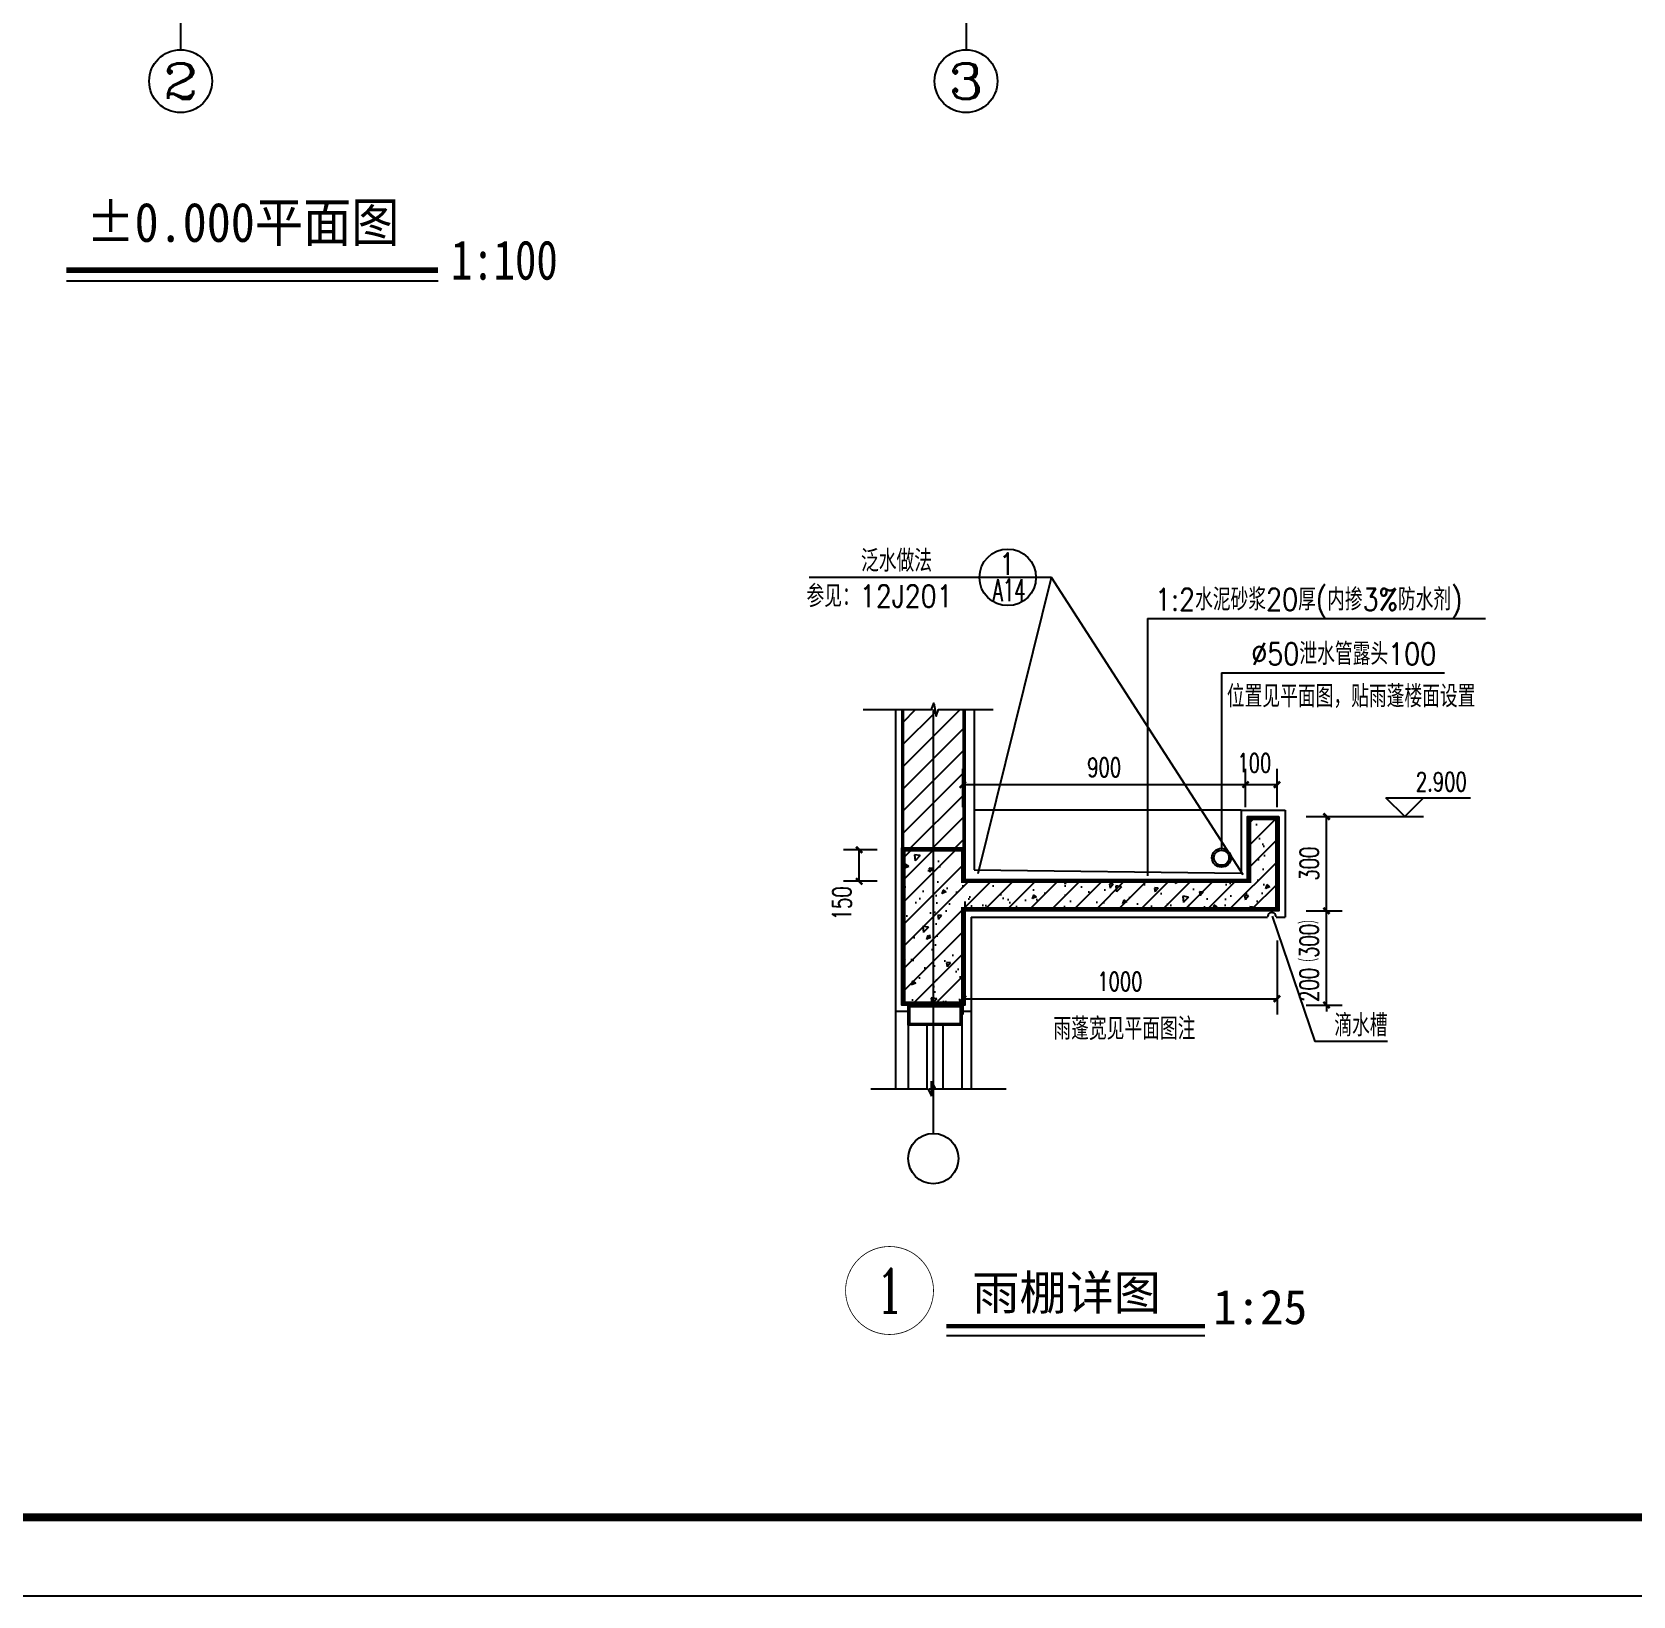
# Model space of a CAD drawing. Extents: x 4924227 to 5052693, y -485691 to -238224.
# Drawn here: x 4977291 to 4997675, y -422737 to -402831 of the extents above; entities that cross this region are included whole.
import ezdxf
from ezdxf.enums import TextEntityAlignment as Align

# ---------------------------------------------------------------- set-up
doc = ezdxf.new("R2010")
doc.units = 0
doc.header["$LTSCALE"] = 1000
doc.header["$MEASUREMENT"] = 0
doc.layers.get('0').update_dxf_attribs({"linetype": 'CONTINUOUS'})
doc.layers.get('Defpoints').update_dxf_attribs({"linetype": 'CONTINUOUS'})
for name, color, linetype in [('AXIS', 3, 'CONTINUOUS'), ('AXIS_TEXT', 7, 'CONTINUOUS'), ('DIM_ELEV', 3, 'CONTINUOUS'), ('DIM_IDEN', 3, 'CONTINUOUS'), ('DIM_SYMB', 3, 'CONTINUOUS'), ('DOTE', 252, 'CONTINUOUS'), ('PUB_DIM', 3, 'CONTINUOUS'), ('PUB_TEXT', 7, 'CONTINUOUS'), ('PUB_TITLE', 4, 'CONTINUOUS'), ('STAIR', 5, 'CONTINUOUS'), ('WALL', 2, 'CONTINUOUS'), ('WINDOW', 4, 'CONTINUOUS'), ('保温层', 84, 'CONTINUOUS'), ('图名', 15, 'CONTINUOUS'), ('填充', 251, 'CONTINUOUS'), ('大样', 13, 'CONTINUOUS'), ('文字', 11, 'CONTINUOUS'), ('粉刷层', 140, 'CONTINUOUS')]:
    doc.layers.add(name, color=color, linetype=linetype)
doc.styles.add('-宋体', font='', dxfattribs={"width": 0.8})
doc.styles.add('_TCH_AXIS', font='COMPLEX', dxfattribs={"bigfont": 'GBCBIG'})
doc.styles.add('_TCH_DIM', font='SIMPLEX', dxfattribs={"bigfont": 'GBCBIG'})
doc.styles.add('_TCH_DIM_T3', font='SIMPLEX', dxfattribs={"width": 0.705882, "bigfont": 'GBCBIG'})
doc.styles.add('_TCH_LABEL', font='COMPLEX', dxfattribs={"bigfont": 'GBCBIG'})
doc.styles.add('COMPLEX', font='COMPLEX')
doc.styles.add('HZ1', font='txt.shx', dxfattribs={"bigfont": 'hzdx.shx'})
doc.styles.add('宋体', font='', dxfattribs={"width": 0.7})
doc.styles.get('-宋体').set_extended_font_data('SimSun')
doc.styles.get('宋体').set_extended_font_data('SimSun')
doc.dimstyles.new('_TCH_ARCH&&100', dxfattribs={"dimtxt": 297.5, "dimasz": 100, "dimexe": 250, "dimexo": 300, "dimgap": 126.25, "dimtad": 1, "dimdec": 0, "dimzin": 0, "dimdsep": 46, "dimtxsty": '_TCH_DIM_T3', "dimblk": 'ARCHTICK', "dimcen": 0.09, "dimclrt": 7, "dimazin": 2, "dimtfac": 1, "dimtdec": 0, "dimtix": 1, "dimtmove": 2, "dimatfit": 3, "dimfxl": 0, "dimtolj": 1, "dimtzin": 0, "dimarcsym": 0})

# ---------------------------------------------------------------- blocks, each defined once
blk = doc.blocks.new('_AXISO')
blk.add_circle((0, 0), 0.5)
at = {"layer": 'AXIS_TEXT', "style": 'COMPLEX', "width": 1.041667}
blk.add_attdef('A', text='', height=0.56, dxfattribs=at).set_placement((-0.25, -0.28), (0.25, -0.28), align=Align.FIT)
blk = doc.blocks.new('_ArchTick')
at = {"color": 0, "linetype": 'ByBlock', "const_width": 0.4}
blk.add_lwpolyline([(-0.5, -0.5), (0.5, 0.5)], dxfattribs=at)
blk = doc.blocks.new('*D29')
at = {"layer": 'Defpoints', "color": 0, "transparency": 16777216}
for p in [(813, 5312), (1401, 5312), (1401, 4812)]:
    blk.add_point(p, dxfattribs=at)
at = {"layer": 'PUB_DIM', "color": 0, "lineweight": -2, "transparency": 16777216}
for p, q in [((1101, 5312), (563, 5312)), ((813, 4812), (813, 5312)), ((1101, 4812), (563, 4812))]:
    blk.add_line(p, q, dxfattribs=at)
at = {"layer": 'PUB_DIM', "color": 0, "lineweight": -2, "transparency": 16777216, "xscale": 100, "yscale": 100, "zscale": 100}
for p, rotation in [((813, 5312), 90), ((813, 4812), 270)]:
    blk.add_blockref('_ArchTick', p, dxfattribs=dict(at, rotation=rotation))
at = {"layer": 'PUB_DIM', "color": 7, "transparency": 16777216, "insert": (538, 4462), "char_height": 297.5, "attachment_point": 5, "rotation": 90, "style": '_TCH_DIM_T3'}
blk.add_mtext('\\A1;150', dxfattribs=at)
blk = doc.blocks.new('*D30')
at = {"layer": 'Defpoints', "color": 0, "transparency": 16777216}
for p in [(2463, 4170), (7463, 4170), (7463, 2943)]:
    blk.add_point(p, dxfattribs=at)
at = {"layer": 'PUB_DIM', "color": 0, "lineweight": -2, "transparency": 16777216}
for p, q in [((2463, 3870), (2463, 2693)), ((7463, 3870), (7463, 2693)), ((2463, 2943), (7463, 2943))]:
    blk.add_line(p, q, dxfattribs=at)
at = {"layer": 'PUB_DIM', "color": 0, "lineweight": -2, "transparency": 16777216, "xscale": 100, "yscale": 100, "zscale": 100, "rotation": 180}
blk.add_blockref('_ArchTick', (2463, 2943), dxfattribs=at)
at = {"layer": 'PUB_DIM', "color": 0, "lineweight": -2, "transparency": 16777216, "xscale": 100, "yscale": 100, "zscale": 100}
blk.add_blockref('_ArchTick', (7463, 2943), dxfattribs=at)
at = {"layer": 'PUB_DIM', "color": 7, "transparency": 16777216, "insert": (4963, 3218), "char_height": 297.5, "attachment_point": 5, "style": '_TCH_DIM_T3'}
blk.add_mtext('\\A1;1000', dxfattribs=at)
blk = doc.blocks.new('*D31')
at = {"layer": 'Defpoints', "color": 0, "transparency": 16777216}
for p in [(7463, 6350), (6963, 5691), (7463, 5691)]:
    blk.add_point(p, dxfattribs=at)
at = {"layer": 'PUB_DIM', "color": 0, "lineweight": -2, "transparency": 16777216}
for p, q in [((6963, 5991), (6963, 6600)), ((7463, 5991), (7463, 6600)), ((6963, 6350), (7463, 6350))]:
    blk.add_line(p, q, dxfattribs=at)
at = {"layer": 'PUB_DIM', "color": 0, "lineweight": -2, "transparency": 16777216, "xscale": 100, "yscale": 100, "zscale": 100, "rotation": 180}
blk.add_blockref('_ArchTick', (6963, 6350), dxfattribs=at)
at = {"layer": 'PUB_DIM', "color": 0, "lineweight": -2, "transparency": 16777216, "xscale": 100, "yscale": 100, "zscale": 100}
blk.add_blockref('_ArchTick', (7463, 6350), dxfattribs=at)
at = {"layer": 'PUB_DIM', "color": 7, "transparency": 16777216, "insert": (7102, 6695), "char_height": 297.5, "attachment_point": 5, "style": '_TCH_DIM_T3'}
blk.add_mtext('\\A1;100', dxfattribs=at)
blk = doc.blocks.new('*D32')
at = {"layer": 'Defpoints', "color": 0, "transparency": 16777216}
for p in [(6963, 6350), (2463, 5691), (6963, 5691)]:
    blk.add_point(p, dxfattribs=at)
at = {"layer": 'PUB_DIM', "color": 0, "lineweight": -2, "transparency": 16777216}
for p, q in [((2463, 5991), (2463, 6600)), ((6963, 5991), (6963, 6600)), ((2463, 6350), (6963, 6350))]:
    blk.add_line(p, q, dxfattribs=at)
at = {"layer": 'PUB_DIM', "color": 0, "lineweight": -2, "transparency": 16777216, "xscale": 100, "yscale": 100, "zscale": 100, "rotation": 180}
blk.add_blockref('_ArchTick', (2463, 6350), dxfattribs=at)
at = {"layer": 'PUB_DIM', "color": 0, "lineweight": -2, "transparency": 16777216, "xscale": 100, "yscale": 100, "zscale": 100}
blk.add_blockref('_ArchTick', (6963, 6350), dxfattribs=at)
at = {"layer": 'PUB_DIM', "color": 7, "transparency": 16777216, "insert": (4713, 6625), "char_height": 297.5, "attachment_point": 5, "style": '_TCH_DIM_T3'}
blk.add_mtext('\\A1;900 ', dxfattribs=at)
blk = doc.blocks.new('*D33')
at = {"layer": 'Defpoints', "color": 0, "transparency": 16777216}
for p in [(7629, 5842), (8251, 5842), (7629, 4342)]:
    blk.add_point(p, dxfattribs=at)
at = {"layer": 'PUB_DIM', "color": 0, "lineweight": -2, "transparency": 16777216}
for p, q in [((7929, 5842), (8501, 5842)), ((8251, 4342), (8251, 5842)), ((7929, 4342), (8501, 4342))]:
    blk.add_line(p, q, dxfattribs=at)
at = {"layer": 'PUB_DIM', "color": 0, "lineweight": -2, "transparency": 16777216, "xscale": 100, "yscale": 100, "zscale": 100}
for p, rotation in [((8251, 5842), 90), ((8251, 4342), 270)]:
    blk.add_blockref('_ArchTick', p, dxfattribs=dict(at, rotation=rotation))
at = {"layer": 'PUB_DIM', "color": 7, "transparency": 16777216, "insert": (7976, 5092), "char_height": 297.5, "attachment_point": 5, "rotation": 90, "style": '_TCH_DIM_T3'}
blk.add_mtext('\\A1;300', dxfattribs=at)
blk = doc.blocks.new('*D34')
at = {"layer": 'Defpoints', "color": 0, "transparency": 16777216}
for p in [(7629, 4342), (8251, 4342), (7629, 2843)]:
    blk.add_point(p, dxfattribs=at)
at = {"layer": 'PUB_DIM', "color": 0, "lineweight": -2, "transparency": 16777216}
for p, q in [((7929, 4342), (8501, 4342)), ((8251, 4342), (8251, 4442)), ((8251, 2843), (8251, 4342)), ((7929, 2843), (8501, 2843)), ((8251, 2843), (8251, 2743))]:
    blk.add_line(p, q, dxfattribs=at)
at = {"layer": 'PUB_DIM', "color": 0, "lineweight": -2, "transparency": 16777216, "xscale": 100, "yscale": 100, "zscale": 100}
for p, rotation in [((8251, 4342), 270), ((8251, 2843), 90)]:
    blk.add_blockref('_ArchTick', p, dxfattribs=dict(at, rotation=rotation))
at = {"layer": 'PUB_DIM', "color": 7, "transparency": 16777216, "insert": (7976, 3593), "char_height": 297.5, "attachment_point": 5, "rotation": 90, "style": '_TCH_DIM_T3'}
blk.add_mtext('\\A1;200（300）', dxfattribs=at)
blk = doc.blocks.new('A$C22028350')
at = {"layer": '填充'}
h = blk.add_hatch(dxfattribs=at)
h.set_pattern_fill('普通砖', color=256, scale=100, style=0)
h.set_pattern_definition([(45, (-4972618.72, 419119.77), (-176.776766, 176.776766), [])])
h.paths.add_polyline_path([(2473, 7543.1), (2075.2, 7543.1), (2038, 7438.1), (2001, 7648.1), (1962.7, 7543.1), (1513, 7543.1), (1513, 5342.4), (2473, 5342.4)])
h = blk.add_hatch(dxfattribs=at)
h.set_pattern_fill('钢筋混凝土', color=256, scale=100, angle=180, style=0)
h.set_pattern_definition([(225, (-170486.26, -48861.3), (176.7767, -176.7767), []), (230, (-170486.26, -48861.3), (-717.2602, 62.7521), [75, -825]), (175, (-170486.26, -48861.3), (138.7513, -752.192), [60, -660]), (280.4514, (-170546, -48856.1), (-578.5094, -689.4395), [63.7402, -701.142]), (226.1842, (-170486.3, -49061.3), (-1067.241, 165.519), [112.5, -1237.5]), (276.6356, (-170575.2, -49047.5), (-934.6627, -974.118), [95.61, -1051.713]), (171.1842, (-170486.3, -49061.3), (-934.662, -974.1186), [90, -990]), (201, (-170586.26, -49011.3), (-596.907, 402.6189), [75, -825]), (146, (-170586.26, -49011.3), (-243.3153, -725.15), [60, -660]), (251.4514, (-170636, -48977.75), (-840.2226, -322.5305), [63.7402, -701.142]), (217.5, (-170486.26, -48861.3), (-12.15986, -332.89385), [0, -652, 0, -670, 0, -662.5]), (187.5, (-170486.26, -48861.3), (-263.06954, -394.4117), [0, -382, 0, -637, 0, -252.5]), (147.5, (-170263.26, -48861.3), (-533.82244, 22.55487), [0, -250, 0, -780, 0, -1035]), (137.5, (-170163.26, -48861.3), (-583.1862, -100.105), [0, -325, 0, -518, 0, -735])])
h.paths.add_polyline_path([(2463, 4372.4), (7463, 4372.4), (7463, 5812.4), (7023, 5812.4), (7023, 4812.4), (2463, 4812.4), (2463, 5312.4), (1523, 5312.4), (1523, 4812.4), (1523, 2872.8), (2463, 2872.8)])
at = {"color": 4}
for p, q in [((1963.1, 1390.9), (1963.1, 1630.9)), ((1963.1, 1630.9), (2023.1, 1510.9)), ((997.6, 1510.9), (1903.1, 1510.9)), ((1903.1, 1510.9), (1963.1, 1390.9)), ((1923.1, 1510.9), (3149.9, 1510.9))]:
    blk.add_line(p, q, dxfattribs=at)
at = {"layer": 'DIM_ELEV'}
for p, q in [((9496.3, 5842.4), (9196.3, 6142.4)), ((9196.3, 6142.4), (10542.8, 6142.4)), ((9496.3, 5842.4), (9796.3, 6142.4)), ((8022.5, 5842.4), (9796.3, 5842.4))]:
    blk.add_line(p, q, dxfattribs=at)
at = {"layer": 'DIM_SYMB'}
blk.add_lwpolyline([(1095, 7543.1), (1962.7, 7543.1), (2001, 7648.1), (2038, 7438.1), (2075.2, 7543.1), (2943, 7543.1)], dxfattribs=at)
at = {"layer": 'DOTE'}
blk.add_line((1993, 7543.1), (1993, 800), dxfattribs=at)
at = {"layer": 'STAIR'}
blk.add_line((876.5, 7543.1), (1713.4, 7543.1), dxfattribs=at)
at = {"layer": 'WALL'}
for p, q in [((1493, 7543.1), (1493, 4842.4)), ((2493, 7543.1), (2493, 5342.4))]:
    blk.add_line(p, q, dxfattribs=at)
at = {"layer": 'WINDOW'}
for p, q in [((1393, 2742.8), (1393, 1510.9)), ((2593, 2742.8), (2593, 1510.9)), ((1591.3, 2523.7), (1591.3, 1510.9)), ((1891.3, 2523.7), (1891.3, 1510.9)), ((2146, 2523.7), (2146, 1510.9)), ((2446, 2523.7), (2446, 1510.9))]:
    blk.add_line(p, q, dxfattribs=at)
blk.add_lwpolyline([(1591.3, 2842.8), (2446, 2842.8), (2446, 2523.7), (1591.3, 2523.7)], close=True, dxfattribs=at)
at = {"layer": 'WINDOW', "const_width": 40}
blk.add_lwpolyline([(1611.3, 2822.8), (2426, 2822.8), (2426, 2543.7), (1611.3, 2543.7)], close=True, dxfattribs=at)
at = {"layer": 'WINDOW'}
for radius in [150.3, 120.3]:
    blk.add_circle((6578.5, 5186.7), radius, dxfattribs=at)
at = {"layer": '保温层'}
for p, q in [((2493, 4492.4), (2493, 2842.8)), ((2493, 2842.8), (2343, 2842.8))]:
    blk.add_line(p, q, dxfattribs=at)
at = {"layer": '填充'}
blk.add_line((6893, 5942.4), (2643, 5942.4), dxfattribs=at)
at = {"layer": '大样', "const_width": 40}
for points in [[(1513, 7543.1), (1513, 4842.4)], [(2473, 7543.1), (2473, 5342.4)]]:
    blk.add_lwpolyline(points, dxfattribs=at)
at = {"layer": '大样', "const_width": 60}
blk.add_lwpolyline([(7463, 5812.4), (7463, 4372.4), (2463, 4372.4), (2463, 2872.8), (1523, 2872.8), (1523, 4812.4), (1523, 4812.4), (1523, 5312.4), (2463, 5312.4), (2463, 4812.4), (7023, 4812.4), (7023, 5812.4)], close=True, dxfattribs=at)
at = {"layer": '大样'}
blk.add_lwpolyline([(7493, 5842.4), (7493, 4342.4), (2493, 4342.4), (2493, 2842.8), (1493, 2842.8), (1493, 4842.4), (1493, 4842.4), (1493, 5342.4), (2493, 5342.4), (2493, 4842.4), (6993, 4842.4), (6993, 5842.4)], close=True, dxfattribs=at)
at = {"layer": '文字'}
for p, q in [((3874.5, 9647.5), (19.5, 9647.5)), ((2707.9, 4937.2), (3874.5, 9647.5)), ((6926.3, 4916.4), (3874.5, 9647.5)), ((5401.2, 8993.7), (10781.6, 8993.7)), ((5401.2, 8993.7), (5401.2, 4897)), ((6579, 8131.1), (10131.2, 8131.1)), ((6579, 8131.1), (6579, 5337)), ((7387.5, 4257.8), (8067.2, 2265.1)), ((9224, 2265.1), (8067.2, 2265.1))]:
    blk.add_line(p, q, dxfattribs=at)
blk.add_circle((3177, 9647.5), 450, dxfattribs=at)
at = {"layer": '粉刷层'}
for p, q in [((1393, 7543.1), (1393, 2742.8)), ((2643, 7543.1), (2643, 4995.1)), ((6893, 5942.4), (7593, 5942.4)), ((6893, 5942.4), (6893, 4942.4)), ((7593, 5942.4), (7593, 4242.4)), ((2643, 4995.1), (6893, 4942.4)), ((2593, 4242.4), (7313.3, 4242.4)), ((2593, 4242.4), (2593, 2742.8)), ((7448, 4242.4), (7593, 4242.4)), ((1611.3, 2742.8), (1393, 2742.8)), ((2593, 2742.8), (2446, 2742.8))]:
    blk.add_line(p, q, dxfattribs=at)
blk.add_arc((7380.7, 4246.6), 67.5, 356.40387, 183.59613, dxfattribs=at)
at = {"layer": 'AXIS', "xscale": 800, "yscale": 800, "zscale": 800}
blk.add_blockref('_AXISO', (1993, 400), dxfattribs=at)
at = {"layer": 'PUB_TEXT', "style": '_TCH_DIM', "width": 0.705882}
blk.add_text('2.900', height=297.5, dxfattribs=at).set_placement((9672.8, 6247.4))
at = {"layer": '文字', "style": 'HZ1', "width": 0.85}
for s, p in [('泛水做法', (842.1, 9735.9)), ('参见：12J201', (-25.1, 9175.2)), ('1:2水泥砂浆20厚(内掺3%防水剂)', (5521.3, 9120.8)), ('%%C50泄水管露头100', (7053.7, 8255)), ('位置见平面图，贴雨蓬楼面设置', (6664.8, 7580.5)), ('雨蓬宽见平面图注', (3904, 2291.2)), ('滴水槽', (8375.2, 2345.2))]:
    blk.add_text(s, height=350, dxfattribs=at).set_placement(p)
at = {"layer": '文字', "style": 'HZ1'}
for s, width, p in [('1', 0.85, (3168.7, 9861.5)), ('A14', 0.6, (3198.7, 9445.4))]:
    blk.add_text(s, height=350, dxfattribs=dict(at, width=width)).set_placement(p, align=Align.MIDDLE_CENTER)
at = {"layer": 'PUB_DIM'}
for base, p1, p2, angle, text, picture, middle in [((7463, 6350.1), (6963, 5691), (7463, 5691), 0, '100', '*D31', (7101.5, 6695.1)), ((813.3, 5312.4), (1401.3, 4812.4), (1401.3, 5312.4), 90, '150', '*D29', (538.3, 4462.4))]:
    dim = blk.add_linear_dim(base=base, p1=p1, p2=p2, angle=angle, text=text, dimstyle='_TCH_ARCH&&100', dxfattribs=at)
    dim.commit()
    dim.dimension.update_dxf_attribs({"geometry": picture, "text_midpoint": middle, "dimtype": 129})
for p1, p2, distance, text, picture, middle in [((2463, 5691), (6963, 5691), 659.1, '900 ', '*D32', (4713, 6625.1)), ((7628.5, 4342.4), (7628.5, 5842.4), -622.4, '300', '*D33', (7976, 5092.4)), ((7628.5, 2842.8), (7628.5, 4342.4), -622.4, '200（300）', '*D34', (7976, 3592.6)), ((2463, 4169.6), (7463, 4169.6), -1226.4, '1000', '*D30', (4963, 3218.2))]:
    dim = blk.add_aligned_dim(p1=p1, p2=p2, distance=distance, text=text, dimstyle='_TCH_ARCH&&100', dxfattribs=at)
    dim.commit()
    dim.dimension.update_dxf_attribs({"geometry": picture, "text_midpoint": middle})

msp = doc.modelspace()

# ---------------------------------------------------------------- linework, layer by layer
at = {"layer": 'AXIS', "color": 0}
for p, q in [((4979183.2, -399056.3), (4979183.2, -403056.3)), ((4989183.2, -399056.3), (4989183.2, -403056.3))]:
    msp.add_line(p, q, dxfattribs=at)
at = {"layer": 'DIM_IDEN', "const_width": 10}
msp.add_lwpolyline([(4988769.6, -418849.3, 1), (4987649.6, -418849.3, 1)], format="xyb", close=True, dxfattribs=at)
at = {"layer": 'PUB_TEXT', "const_width": 56}
msp.add_lwpolyline([(4988933.5, -419301.7), (4992225.3, -419301.7)], dxfattribs=at)
at = {"layer": 'PUB_TEXT'}
msp.add_lwpolyline([(4988933.5, -419421.7), (4992225.3, -419421.7)], dxfattribs=at)
at = {"layer": 'PUB_TITLE', "color": 4}
msp.add_lwpolyline([(4957451.5, -422737.3), (5041551.5, -422737.3), (5041551.5, -363337.3), (4957451.5, -363337.3)], close=True, dxfattribs=at)
at = {"layer": 'PUB_TITLE', "color": 4, "const_width": 100}
msp.add_lwpolyline([(4959951.5, -421737.3), (5040551.5, -421737.3), (5040551.5, -364337.3), (4959951.5, -364337.3)], close=True, dxfattribs=at)
at = {"layer": '图名'}
msp.add_line((4977728.5, -405996.1), (4982461.2, -405996.1), dxfattribs=at)
at = {"layer": '图名', "const_width": 70}
msp.add_lwpolyline([(4977728.5, -405862.9), (4982461.2, -405862.9)], dxfattribs=at)

# ---------------------------------------------------------------- block references
at = {"color": 0, "xscale": 0.8, "yscale": 0.8, "zscale": 0.8}
msp.add_blockref('A$C22028350', (4987172.6, -417490.4), dxfattribs=at)
at = {"layer": 'AXIS', "color": 0}
ref = msp.add_blockref('_AXISO', (4979183.2, -403456.3), dxfattribs=dict(at, xscale=800, yscale=800, zscale=800))
ref.add_attrib('A', '2', dxfattribs={"layer": 'AXIS_TEXT', "color": 0, "height": 452.5, "style": '_TCH_AXIS', "width": 1.5}).set_placement((4978956.9, -403682.5), (4979409.4, -403682.5), align=Align.FIT)
ref = msp.add_blockref('_AXISO', (4989183.2, -403456.3), dxfattribs=dict(at, xscale=800, yscale=800, zscale=800))
ref.add_attrib('A', '3', dxfattribs={"layer": 'AXIS_TEXT', "color": 0, "height": 452.5, "style": '_TCH_AXIS', "width": 1.5}).set_placement((4988956.9, -403682.5), (4989409.4, -403682.5), align=Align.FIT)

# ---------------------------------------------------------------- texts
at = {"layer": 'PUB_TEXT', "style": '_TCH_LABEL', "width": 1.555556}
msp.add_text('1', height=559.1, dxfattribs=at).set_placement((4988023.2, -419128.9), (4988396, -419128.9), align=Align.FIT)
at = {"layer": 'PUB_TEXT', "style": '-宋体'}
for s, p in [('雨棚详图', (4989263.2, -419095.3)), ('1:25', (4992330.3, -419278.3))]:
    msp.add_text(s, height=440, dxfattribs=at).set_placement(p)
at = {"layer": '图名', "style": '宋体'}
for s, width, p in [('%%P0.000平面图', 0.9, (4977985.5, -405502.2)), ('1:100', 0.8, (4982624.9, -405983))]:
    msp.add_text(s, height=500, dxfattribs=dict(at, width=width)).set_placement(p)

doc.saveas('drawing.dxf')
